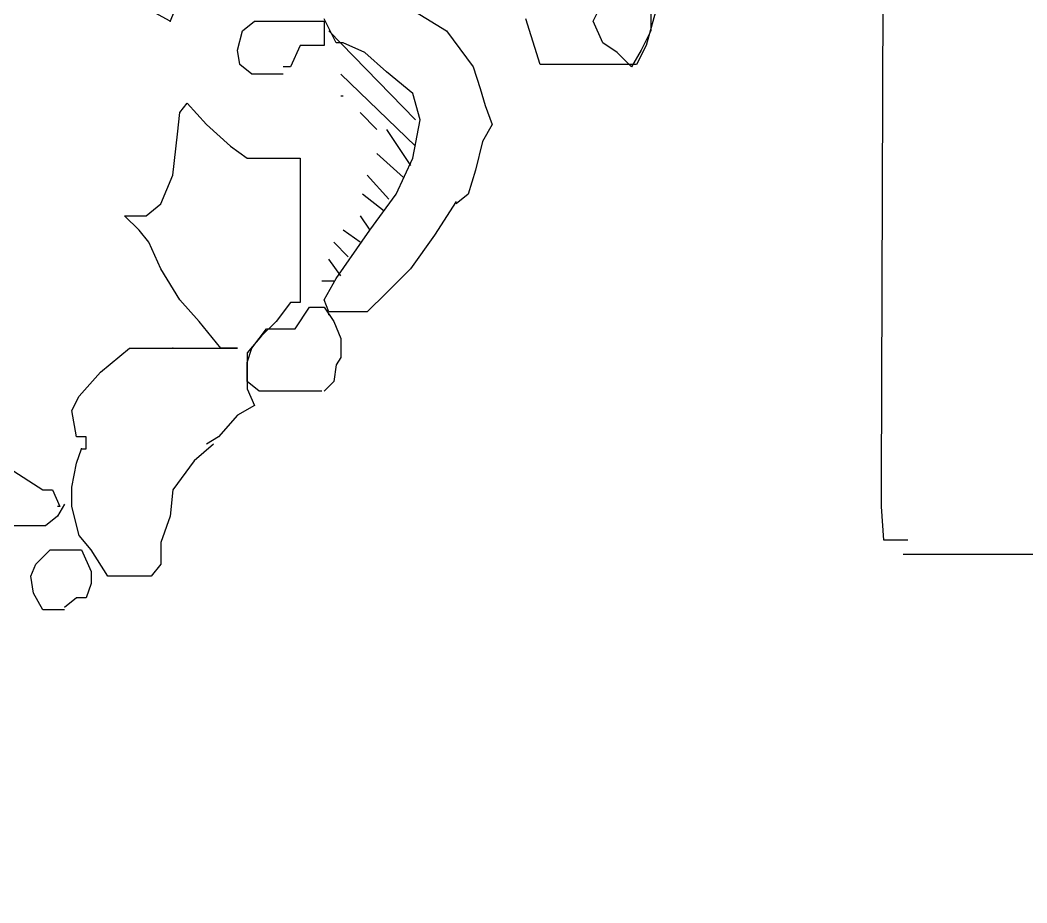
# Model space of a CAD drawing. Extents: x 731654 to 732244, y 4380181 to 4381208.
# Drawn here: x 731681.395 to 731685.585, y 4381034.61 to 4381038.285 of the extents above; entities that cross this region are included whole.
import ezdxf

# ---------------------------------------------------------------- set-up
doc = ezdxf.new("R2010")
doc.units = 0
doc.layers.get('0').update_dxf_attribs({"linetype": 'CONTINUOUS'})

msp = doc.modelspace()

# ---------------------------------------------------------------- linework, layer by layer
at = {"color": 0, "linetype": 'CONTINUOUS'}
for p, q in [((731684.98, 4381036.36), (731684.99, 4381039.22)), ((731684.98, 4381036.36), (731684.99, 4381039.22)), ((731682.06, 4381038.38), (731682.02, 4381038.28)), ((731682.06, 4381038.38), (731682.02, 4381038.28)), ((731682.02, 4381038.28), (731681.91, 4381038.34)), ((731682.02, 4381038.28), (731681.91, 4381038.34)), ((731683.04, 4381038.32), (731683.17, 4381038.24)), ((731683.04, 4381038.32), (731683.17, 4381038.24)), ((731683.78, 4381038.28), (731683.8, 4381038.32)), ((731683.78, 4381038.28), (731683.8, 4381038.32)), ((731684.04, 4381038.32), (731684, 4381038.18)), ((731684.04, 4381038.32), (731684, 4381038.18)), ((731684.02, 4381038.32), (731684.02, 4381038.24)), ((731684.02, 4381038.32), (731684.02, 4381038.24)), ((731682.32, 4381038.24), (731682.37, 4381038.28)), ((731682.32, 4381038.24), (731682.37, 4381038.28)), ((731682.37, 4381038.28), (731682.45, 4381038.28)), ((731682.37, 4381038.28), (731682.45, 4381038.28)), ((731682.45, 4381038.28), (731682.52, 4381038.28)), ((731682.45, 4381038.28), (731682.52, 4381038.28)), ((731682.52, 4381038.28), (731682.56, 4381038.28)), ((731682.52, 4381038.28), (731682.56, 4381038.28)), ((731682.56, 4381038.28), (731682.62, 4381038.28)), ((731682.56, 4381038.28), (731682.62, 4381038.28)), ((731682.62, 4381038.28), (731682.65, 4381038.28)), ((731682.62, 4381038.28), (731682.65, 4381038.28)), ((731682.65, 4381038.28), (731682.66, 4381038.28)), ((731682.65, 4381038.28), (731682.66, 4381038.28)), ((731682.71, 4381038.19), (731682.66, 4381038.29)), ((731682.71, 4381038.19), (731682.66, 4381038.29)), ((731682.66, 4381038.28), (731682.66, 4381038.18)), ((731682.66, 4381038.28), (731682.66, 4381038.18)), ((731683.56, 4381038.1), (731683.5, 4381038.29)), ((731683.56, 4381038.1), (731683.5, 4381038.29)), ((731683.82, 4381038.19), (731683.78, 4381038.28)), ((731683.82, 4381038.19), (731683.78, 4381038.28)), ((731682.3, 4381038.16), (731682.32, 4381038.24)), ((731682.3, 4381038.16), (731682.32, 4381038.24)), ((731682.68, 4381038.24), (731683.04, 4381037.87)), ((731682.68, 4381038.24), (731683.04, 4381037.87)), ((731683.17, 4381038.24), (731683.28, 4381038.09)), ((731683.17, 4381038.24), (731683.28, 4381038.09)), ((731684.02, 4381038.24), (731683.98, 4381038.16)), ((731684.02, 4381038.24), (731683.98, 4381038.16)), ((731682.74, 4381038.19), (731682.71, 4381038.19)), ((731682.74, 4381038.19), (731682.71, 4381038.19)), ((731682.83, 4381038.15), (731682.74, 4381038.19)), ((731682.83, 4381038.15), (731682.74, 4381038.19)), ((731683.88, 4381038.15), (731683.82, 4381038.19)), ((731683.88, 4381038.15), (731683.82, 4381038.19)), ((731682.31, 4381038.1), (731682.3, 4381038.16)), ((731682.31, 4381038.1), (731682.3, 4381038.16)), ((731682.56, 4381038.18), (731682.52, 4381038.09)), ((731682.56, 4381038.18), (731682.52, 4381038.09)), ((731682.6, 4381038.18), (731682.56, 4381038.18)), ((731682.6, 4381038.18), (731682.56, 4381038.18)), ((731682.66, 4381038.18), (731682.6, 4381038.18)), ((731682.66, 4381038.18), (731682.6, 4381038.18)), ((731682.92, 4381038.07), (731682.83, 4381038.15)), ((731682.92, 4381038.07), (731682.83, 4381038.15)), ((731683.94, 4381038.09), (731683.88, 4381038.15)), ((731683.94, 4381038.09), (731683.88, 4381038.15)), ((731683.98, 4381038.16), (731683.94, 4381038.09)), ((731683.98, 4381038.16), (731683.94, 4381038.09)), ((731684, 4381038.18), (731683.96, 4381038.1)), ((731684, 4381038.18), (731683.96, 4381038.1)), ((731682.36, 4381038.06), (731682.31, 4381038.1)), ((731682.36, 4381038.06), (731682.31, 4381038.1)), ((731682.52, 4381038.09), (731682.49, 4381038.09)), ((731682.52, 4381038.09), (731682.49, 4381038.09)), ((731683.03, 4381037.98), (731682.92, 4381038.07)), ((731683.03, 4381037.98), (731682.92, 4381038.07)), ((731683.28, 4381038.09), (731683.31, 4381038)), ((731683.28, 4381038.09), (731683.31, 4381038)), ((731683.61, 4381038.1), (731683.56, 4381038.1)), ((731683.61, 4381038.1), (731683.56, 4381038.1)), ((731683.69, 4381038.1), (731683.61, 4381038.1)), ((731683.69, 4381038.1), (731683.61, 4381038.1)), ((731683.76, 4381038.1), (731683.69, 4381038.1)), ((731683.76, 4381038.1), (731683.69, 4381038.1)), ((731683.83, 4381038.1), (731683.76, 4381038.1)), ((731683.83, 4381038.1), (731683.76, 4381038.1)), ((731683.92, 4381038.1), (731683.83, 4381038.1)), ((731683.92, 4381038.1), (731683.83, 4381038.1)), ((731683.96, 4381038.1), (731683.92, 4381038.1)), ((731683.96, 4381038.1), (731683.92, 4381038.1)), ((731682.4, 4381038.06), (731682.36, 4381038.06)), ((731682.4, 4381038.06), (731682.36, 4381038.06)), ((731682.49, 4381038.06), (731682.4, 4381038.06)), ((731682.49, 4381038.06), (731682.4, 4381038.06)), ((731683.04, 4381037.76), (731682.73, 4381038.06)), ((731683.04, 4381037.76), (731682.73, 4381038.06)), ((731683.31, 4381038), (731683.33, 4381037.93)), ((731683.31, 4381038), (731683.33, 4381037.93)), ((731682.06, 4381037.9), (731682.09, 4381037.94)), ((731682.06, 4381037.9), (731682.09, 4381037.94)), ((731682.09, 4381037.94), (731682.17, 4381037.85)), ((731682.09, 4381037.94), (731682.17, 4381037.85)), ((731682.73, 4381037.97), (731682.74, 4381037.97)), ((731682.73, 4381037.97), (731682.74, 4381037.97)), ((731683.06, 4381037.87), (731683.03, 4381037.98)), ((731683.06, 4381037.87), (731683.03, 4381037.98)), ((731682.05, 4381037.81), (731682.06, 4381037.9)), ((731682.05, 4381037.81), (731682.06, 4381037.9)), ((731682.81, 4381037.9), (731682.88, 4381037.83)), ((731682.81, 4381037.9), (731682.88, 4381037.83)), ((731683.33, 4381037.93), (731683.36, 4381037.85)), ((731683.33, 4381037.93), (731683.36, 4381037.85)), ((731683.03, 4381037.71), (731683.06, 4381037.87)), ((731683.03, 4381037.71), (731683.06, 4381037.87)), ((731682.17, 4381037.85), (731682.27, 4381037.76)), ((731682.17, 4381037.85), (731682.27, 4381037.76)), ((731682.92, 4381037.83), (731683.02, 4381037.68)), ((731682.92, 4381037.83), (731683.02, 4381037.68)), ((731683.36, 4381037.85), (731683.32, 4381037.78)), ((731683.36, 4381037.85), (731683.32, 4381037.78)), ((731682.03, 4381037.64), (731682.05, 4381037.81)), ((731682.03, 4381037.64), (731682.05, 4381037.81)), ((731683.32, 4381037.78), (731683.29, 4381037.66)), ((731683.32, 4381037.78), (731683.29, 4381037.66)), ((731682.27, 4381037.76), (731682.34, 4381037.71)), ((731682.27, 4381037.76), (731682.34, 4381037.71)), ((731682.99, 4381037.63), (731682.88, 4381037.73)), ((731682.99, 4381037.63), (731682.88, 4381037.73)), ((731682.34, 4381037.71), (731682.39, 4381037.71)), ((731682.34, 4381037.71), (731682.39, 4381037.71)), ((731682.39, 4381037.71), (731682.45, 4381037.71)), ((731682.39, 4381037.71), (731682.45, 4381037.71)), ((731682.45, 4381037.71), (731682.52, 4381037.71)), ((731682.45, 4381037.71), (731682.52, 4381037.71)), ((731682.52, 4381037.71), (731682.56, 4381037.71)), ((731682.52, 4381037.71), (731682.56, 4381037.71)), ((731682.56, 4381037.71), (731682.56, 4381037.59)), ((731682.56, 4381037.71), (731682.56, 4381037.59)), ((731682.96, 4381037.56), (731683.03, 4381037.71)), ((731682.96, 4381037.56), (731683.03, 4381037.71)), ((731683.29, 4381037.66), (731683.26, 4381037.56)), ((731683.29, 4381037.66), (731683.26, 4381037.56)), ((731681.98, 4381037.52), (731682.03, 4381037.64)), ((731681.98, 4381037.52), (731682.03, 4381037.64)), ((731682.84, 4381037.64), (731682.93, 4381037.54)), ((731682.84, 4381037.64), (731682.93, 4381037.54)), ((731682.56, 4381037.59), (731682.56, 4381037.5)), ((731682.56, 4381037.59), (731682.56, 4381037.5)), ((731681.92, 4381037.47), (731681.98, 4381037.52)), ((731681.92, 4381037.47), (731681.98, 4381037.52)), ((731682.91, 4381037.49), (731682.82, 4381037.56)), ((731682.91, 4381037.49), (731682.82, 4381037.56)), ((731682.85, 4381037.41), (731682.96, 4381037.56)), ((731682.85, 4381037.41), (731682.96, 4381037.56)), ((731683.21, 4381037.53), (731683.12, 4381037.39)), ((731683.21, 4381037.53), (731683.12, 4381037.39)), ((731683.26, 4381037.56), (731683.21, 4381037.52)), ((731683.26, 4381037.56), (731683.21, 4381037.52)), ((731682.56, 4381037.5), (731682.56, 4381037.4)), ((731682.56, 4381037.5), (731682.56, 4381037.4)), ((731681.89, 4381037.41), (731681.83, 4381037.47)), ((731681.83, 4381037.47), (731681.92, 4381037.47)), ((731681.89, 4381037.41), (731681.83, 4381037.47)), ((731681.83, 4381037.47), (731681.92, 4381037.47)), ((731682.81, 4381037.47), (731682.85, 4381037.41)), ((731682.81, 4381037.47), (731682.85, 4381037.41)), ((731681.93, 4381037.36), (731681.89, 4381037.41)), ((731681.93, 4381037.36), (731681.89, 4381037.41)), ((731682.56, 4381037.4), (731682.56, 4381037.3)), ((731682.56, 4381037.4), (731682.56, 4381037.3)), ((731682.71, 4381037.21), (731682.85, 4381037.41)), ((731682.71, 4381037.21), (731682.85, 4381037.41)), ((731682.81, 4381037.36), (731682.74, 4381037.41)), ((731682.81, 4381037.36), (731682.74, 4381037.41)), ((731681.98, 4381037.25), (731681.93, 4381037.36)), ((731681.98, 4381037.25), (731681.93, 4381037.36)), ((731682.7, 4381037.36), (731682.76, 4381037.3)), ((731682.7, 4381037.36), (731682.76, 4381037.3)), ((731683.12, 4381037.39), (731683.02, 4381037.25)), ((731683.12, 4381037.39), (731683.02, 4381037.25)), ((731682.56, 4381037.3), (731682.56, 4381037.18)), ((731682.56, 4381037.3), (731682.56, 4381037.18)), ((731682.73, 4381037.22), (731682.68, 4381037.29)), ((731682.73, 4381037.22), (731682.68, 4381037.29)), ((731682.06, 4381037.12), (731681.98, 4381037.25)), ((731682.06, 4381037.12), (731681.98, 4381037.25)), ((731683.02, 4381037.25), (731682.92, 4381037.15)), ((731683.02, 4381037.25), (731682.92, 4381037.15)), ((731682.65, 4381037.2), (731682.7, 4381037.2)), ((731682.65, 4381037.2), (731682.7, 4381037.2)), ((731682.66, 4381037.12), (731682.71, 4381037.21)), ((731682.66, 4381037.12), (731682.71, 4381037.21)), ((731682.56, 4381037.18), (731682.56, 4381037.11)), ((731682.56, 4381037.18), (731682.56, 4381037.11)), ((731682.92, 4381037.15), (731682.84, 4381037.07)), ((731682.92, 4381037.15), (731682.84, 4381037.07)), ((731682.14, 4381037.03), (731682.06, 4381037.12)), ((731682.14, 4381037.03), (731682.06, 4381037.12)), ((731682.52, 4381037.11), (731682.46, 4381037.03)), ((731682.52, 4381037.11), (731682.46, 4381037.03)), ((731682.56, 4381037.11), (731682.52, 4381037.11)), ((731682.56, 4381037.11), (731682.52, 4381037.11)), ((731682.68, 4381037.07), (731682.66, 4381037.12)), ((731682.68, 4381037.07), (731682.66, 4381037.12)), ((731682.54, 4381037), (731682.6, 4381037.09)), ((731682.54, 4381037), (731682.6, 4381037.09)), ((731682.6, 4381037.09), (731682.66, 4381037.09)), ((731682.6, 4381037.09), (731682.66, 4381037.09)), ((731682.66, 4381037.09), (731682.7, 4381037.03)), ((731682.66, 4381037.09), (731682.7, 4381037.03)), ((731682.7, 4381037.07), (731682.68, 4381037.07)), ((731682.7, 4381037.07), (731682.68, 4381037.07)), ((731682.76, 4381037.07), (731682.7, 4381037.07)), ((731682.76, 4381037.07), (731682.7, 4381037.07)), ((731682.84, 4381037.07), (731682.76, 4381037.07)), ((731682.84, 4381037.07), (731682.76, 4381037.07)), ((731682.23, 4381036.92), (731682.14, 4381037.03)), ((731682.23, 4381036.92), (731682.14, 4381037.03)), ((731682.46, 4381037.03), (731682.4, 4381036.97)), ((731682.46, 4381037.03), (731682.4, 4381036.97)), ((731682.7, 4381037.03), (731682.73, 4381036.96)), ((731682.7, 4381037.03), (731682.73, 4381036.96)), ((731682.36, 4381036.92), (731682.42, 4381037)), ((731682.36, 4381036.92), (731682.42, 4381037)), ((731682.42, 4381037), (731682.48, 4381037)), ((731682.42, 4381037), (731682.48, 4381037)), ((731682.48, 4381037), (731682.54, 4381037)), ((731682.48, 4381037), (731682.54, 4381037)), ((731682.4, 4381036.97), (731682.34, 4381036.9)), ((731682.4, 4381036.97), (731682.34, 4381036.9)), ((731682.73, 4381036.96), (731682.73, 4381036.88)), ((731682.73, 4381036.96), (731682.73, 4381036.88)), ((731681.73, 4381036.82), (731681.85, 4381036.92)), ((731681.73, 4381036.82), (731681.85, 4381036.92)), ((731681.85, 4381036.92), (731681.9, 4381036.92)), ((731681.85, 4381036.92), (731681.9, 4381036.92)), ((731681.9, 4381036.92), (731681.96, 4381036.92)), ((731681.9, 4381036.92), (731681.96, 4381036.92)), ((731681.96, 4381036.92), (731682.03, 4381036.92)), ((731681.96, 4381036.92), (731682.03, 4381036.92)), ((731682.03, 4381036.92), (731682.05, 4381036.92)), ((731682.03, 4381036.92), (731682.05, 4381036.92)), ((731682.05, 4381036.92), (731682.16, 4381036.92)), ((731682.05, 4381036.92), (731682.16, 4381036.92)), ((731682.16, 4381036.92), (731682.24, 4381036.92)), ((731682.16, 4381036.92), (731682.24, 4381036.92)), ((731682.3, 4381036.92), (731682.23, 4381036.92)), ((731682.3, 4381036.92), (731682.23, 4381036.92)), ((731682.24, 4381036.92), (731682.3, 4381036.92)), ((731682.24, 4381036.92), (731682.3, 4381036.92)), ((731682.34, 4381036.86), (731682.36, 4381036.92)), ((731682.34, 4381036.86), (731682.36, 4381036.92)), ((731682.34, 4381036.9), (731682.34, 4381036.85)), ((731682.34, 4381036.9), (731682.34, 4381036.85)), ((731682.34, 4381036.78), (731682.34, 4381036.86)), ((731682.34, 4381036.78), (731682.34, 4381036.86)), ((731682.34, 4381036.85), (731682.34, 4381036.75)), ((731682.34, 4381036.85), (731682.34, 4381036.75)), ((731682.71, 4381036.85), (731682.7, 4381036.78)), ((731682.71, 4381036.85), (731682.7, 4381036.78)), ((731682.73, 4381036.88), (731682.71, 4381036.85)), ((731682.73, 4381036.88), (731682.71, 4381036.85)), ((731681.64, 4381036.72), (731681.73, 4381036.82)), ((731681.64, 4381036.72), (731681.73, 4381036.82)), ((731682.39, 4381036.74), (731682.34, 4381036.78)), ((731682.39, 4381036.74), (731682.34, 4381036.78)), ((731682.7, 4381036.78), (731682.66, 4381036.74)), ((731682.7, 4381036.78), (731682.66, 4381036.74)), ((731682.34, 4381036.75), (731682.37, 4381036.68)), ((731682.34, 4381036.75), (731682.37, 4381036.68)), ((731682.42, 4381036.74), (731682.39, 4381036.74)), ((731682.42, 4381036.74), (731682.39, 4381036.74)), ((731682.48, 4381036.74), (731682.42, 4381036.74)), ((731682.48, 4381036.74), (731682.42, 4381036.74)), ((731682.56, 4381036.74), (731682.48, 4381036.74)), ((731682.56, 4381036.74), (731682.48, 4381036.74)), ((731682.65, 4381036.74), (731682.56, 4381036.74)), ((731682.65, 4381036.74), (731682.56, 4381036.74)), ((731681.61, 4381036.66), (731681.64, 4381036.72)), ((731681.61, 4381036.66), (731681.64, 4381036.72)), ((731681.63, 4381036.55), (731681.61, 4381036.66)), ((731681.63, 4381036.55), (731681.61, 4381036.66)), ((731682.3, 4381036.64), (731682.22, 4381036.55)), ((731682.3, 4381036.64), (731682.22, 4381036.55)), ((731682.37, 4381036.68), (731682.3, 4381036.64)), ((731682.37, 4381036.68), (731682.3, 4381036.64)), ((731681.67, 4381036.55), (731681.63, 4381036.55)), ((731681.67, 4381036.55), (731681.63, 4381036.55)), ((731681.67, 4381036.5), (731681.67, 4381036.55)), ((731681.67, 4381036.5), (731681.67, 4381036.55)), ((731682.2, 4381036.52), (731682.12, 4381036.45)), ((731682.2, 4381036.52), (731682.12, 4381036.45)), ((731682.22, 4381036.55), (731682.17, 4381036.52)), ((731682.22, 4381036.55), (731682.17, 4381036.52)), ((731681.63, 4381036.44), (731681.65, 4381036.5)), ((731681.63, 4381036.44), (731681.65, 4381036.5)), ((731681.65, 4381036.5), (731681.67, 4381036.5)), ((731681.65, 4381036.5), (731681.67, 4381036.5)), ((731681.61, 4381036.34), (731681.63, 4381036.44)), ((731681.61, 4381036.34), (731681.63, 4381036.44)), ((731682.12, 4381036.45), (731682.03, 4381036.33)), ((731682.12, 4381036.45), (731682.03, 4381036.33)), ((731681.35, 4381036.42), (731681.49, 4381036.33)), ((731681.35, 4381036.42), (731681.49, 4381036.33)), ((731684.98, 4381036.26), (731684.98, 4381036.36)), ((731684.98, 4381036.26), (731684.98, 4381036.36)), ((731681.49, 4381036.33), (731681.53, 4381036.33)), ((731681.49, 4381036.33), (731681.53, 4381036.33)), ((731681.53, 4381036.33), (731681.56, 4381036.26)), ((731681.53, 4381036.33), (731681.56, 4381036.26)), ((731681.61, 4381036.26), (731681.61, 4381036.34)), ((731681.61, 4381036.26), (731681.61, 4381036.34)), ((731682.03, 4381036.33), (731682.02, 4381036.22)), ((731682.03, 4381036.33), (731682.02, 4381036.22)), ((731681.58, 4381036.27), (731681.55, 4381036.22)), ((731681.58, 4381036.27), (731681.55, 4381036.22)), ((731681.56, 4381036.26), (731681.55, 4381036.26)), ((731681.56, 4381036.26), (731681.55, 4381036.26)), ((731681.64, 4381036.14), (731681.61, 4381036.26)), ((731681.64, 4381036.14), (731681.61, 4381036.26)), ((731684.99, 4381036.12), (731684.98, 4381036.26)), ((731684.99, 4381036.12), (731684.98, 4381036.26)), ((731681.42, 4381036.18), (731681.32, 4381036.18)), ((731681.42, 4381036.18), (731681.32, 4381036.18)), ((731681.5, 4381036.18), (731681.42, 4381036.18)), ((731681.5, 4381036.18), (731681.42, 4381036.18)), ((731681.55, 4381036.22), (731681.5, 4381036.18)), ((731681.55, 4381036.22), (731681.5, 4381036.18)), ((731682.02, 4381036.22), (731681.98, 4381036.11)), ((731682.02, 4381036.22), (731681.98, 4381036.11)), ((731681.69, 4381036.08), (731681.64, 4381036.14)), ((731681.69, 4381036.08), (731681.64, 4381036.14)), ((731681.98, 4381036.11), (731681.98, 4381036.02)), ((731681.98, 4381036.11), (731681.98, 4381036.02)), ((731685, 4381036.12), (731684.99, 4381036.12)), ((731685, 4381036.12), (731684.99, 4381036.12)), ((731685.04, 4381036.12), (731685, 4381036.12)), ((731685.04, 4381036.12), (731685, 4381036.12)), ((731685.09, 4381036.12), (731685.04, 4381036.12)), ((731685.09, 4381036.12), (731685.04, 4381036.12)), ((731681.46, 4381036.02), (731681.52, 4381036.08)), ((731681.46, 4381036.02), (731681.52, 4381036.08)), ((731681.52, 4381036.08), (731681.58, 4381036.08)), ((731681.52, 4381036.08), (731681.58, 4381036.08)), ((731681.58, 4381036.08), (731681.65, 4381036.08)), ((731681.58, 4381036.08), (731681.65, 4381036.08)), ((731681.65, 4381036.08), (731681.69, 4381035.99)), ((731681.65, 4381036.08), (731681.69, 4381035.99)), ((731681.76, 4381035.97), (731681.69, 4381036.08)), ((731681.76, 4381035.97), (731681.69, 4381036.08)), ((731685.26, 4381036.06), (731685.07, 4381036.06)), ((731685.26, 4381036.06), (731685.07, 4381036.06)), ((731685.57, 4381036.06), (731685.26, 4381036.06)), ((731685.57, 4381036.06), (731685.26, 4381036.06)), ((731686.18, 4381036.06), (731685.57, 4381036.06)), ((731686.18, 4381036.06), (731685.57, 4381036.06)), ((731681.44, 4381035.97), (731681.46, 4381036.02)), ((731681.44, 4381035.97), (731681.46, 4381036.02)), ((731681.98, 4381036.02), (731681.94, 4381035.97)), ((731681.98, 4381036.02), (731681.94, 4381035.97)), ((731681.45, 4381035.9), (731681.44, 4381035.97)), ((731681.45, 4381035.9), (731681.44, 4381035.97)), ((731681.69, 4381035.99), (731681.69, 4381035.94)), ((731681.69, 4381035.99), (731681.69, 4381035.94)), ((731681.83, 4381035.97), (731681.76, 4381035.97)), ((731681.83, 4381035.97), (731681.76, 4381035.97)), ((731681.89, 4381035.97), (731681.83, 4381035.97)), ((731681.89, 4381035.97), (731681.83, 4381035.97)), ((731681.94, 4381035.97), (731681.89, 4381035.97)), ((731681.94, 4381035.97), (731681.89, 4381035.97)), ((731681.69, 4381035.94), (731681.67, 4381035.88)), ((731681.69, 4381035.94), (731681.67, 4381035.88)), ((731681.49, 4381035.83), (731681.45, 4381035.9)), ((731681.49, 4381035.83), (731681.45, 4381035.9)), ((731681.63, 4381035.88), (731681.58, 4381035.84)), ((731681.63, 4381035.88), (731681.58, 4381035.84)), ((731681.67, 4381035.88), (731681.63, 4381035.88)), ((731681.67, 4381035.88), (731681.63, 4381035.88)), ((731681.53, 4381035.83), (731681.49, 4381035.83)), ((731681.53, 4381035.83), (731681.49, 4381035.83)), ((731681.58, 4381035.83), (731681.53, 4381035.83)), ((731681.58, 4381035.83), (731681.53, 4381035.83))]:
    msp.add_line(p, q, dxfattribs=at)
for p in [(731682.02, 4381038.28), (731682.02, 4381038.28), (731682.68, 4381037.06), (731682.68, 4381037.06), (731682.03, 4381036.92), (731682.03, 4381036.92), (731681.65, 4381036.5), (731681.65, 4381036.5)]:
    msp.add_point(p, dxfattribs=at)

# ---------------------------------------------------------------- meshes
mesh = msp.add_polyface(dxfattribs=at)
corners = [(731962.5, 4380181), (731654.5, 4381207.5), (732244, 4380181), (732244, 4381207.5), (731654.5, 4380181)]
mesh.append_faces([[corners[k] for k in face] for face in [(0, 1, 4), (1, 0, 2, 3)]], dxfattribs={"vtx0": -1, "color": 0})
mesh = msp.add_polyface(dxfattribs=at)
corners = [(731945.58, 4381021), (731945.58, 4381201.5), (731664.5, 4381201.5), (731664.5, 4381021)]
mesh.append_faces([[corners[k] for k in face] for face in [(0, 1, 2, 3)]], dxfattribs={"color": 0})

doc.saveas('drawing.dxf')
